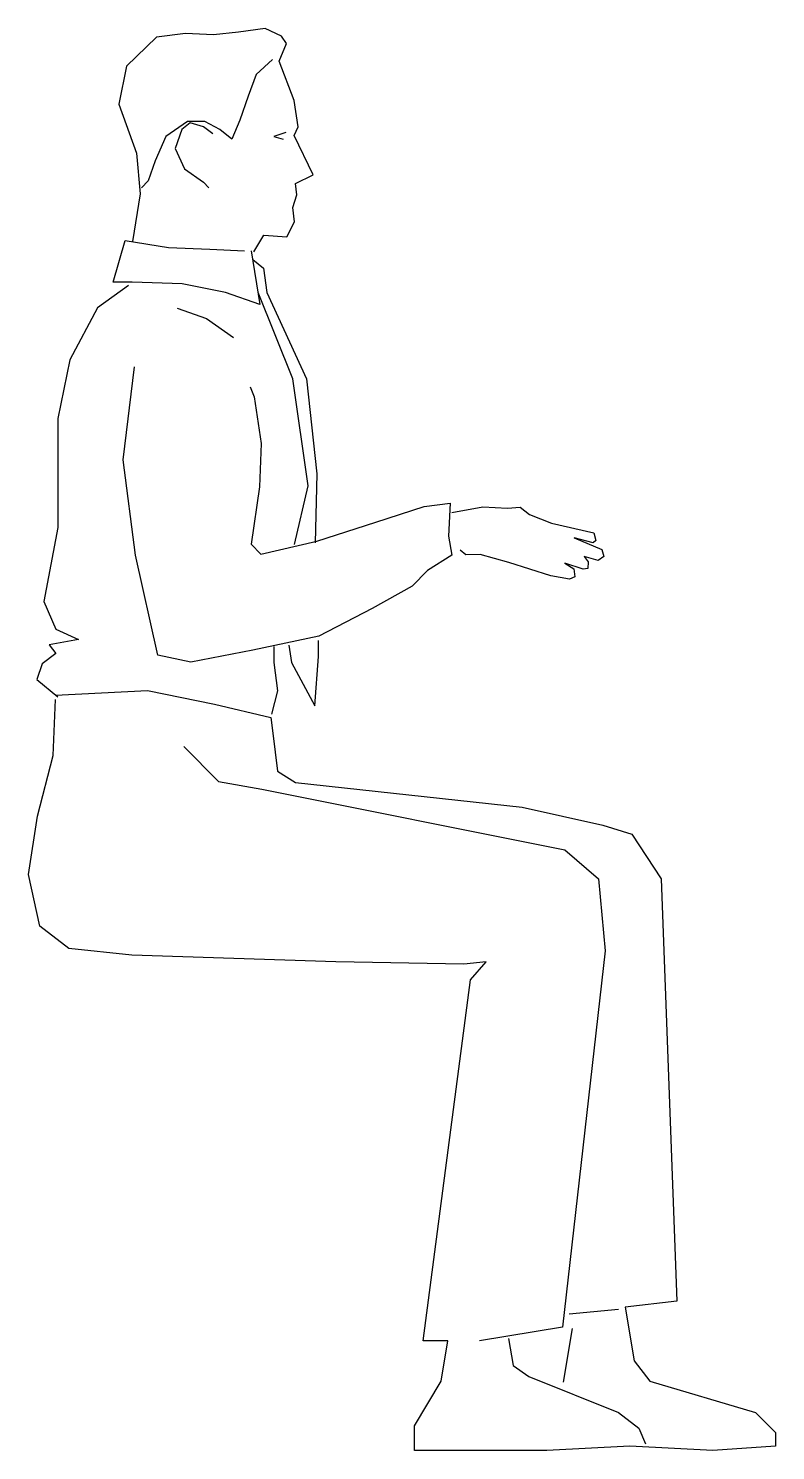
# Model space of a CAD drawing. Header units: millimetres. Extents: x -1623.88 to -1622.98, y 1781.79 to 1783.5.
import ezdxf

# ---------------------------------------------------------------- set-up
doc = ezdxf.new("R2010")
doc.units = ezdxf.units.MM
doc.header["$LTSCALE"] = 10
doc.layers.add('Humanos', color=2, linetype='Continuous')

msp = doc.modelspace()

# ---------------------------------------------------------------- linework, layer by layer
at = {"layer": 'Humanos'}
for points in [[(-1623.6091, 1783.2276), (-1623.5969, 1783.2473), (-1623.5693, 1783.2453), (-1623.5602, 1783.2635), (-1623.5621, 1783.2806), (-1623.5575, 1783.2957), (-1623.5591, 1783.3093), (-1623.5378, 1783.3199), (-1623.5606, 1783.3669), (-1623.556, 1783.3775), (-1623.5606, 1783.4093), (-1623.5788, 1783.4562), (-1623.5697, 1783.4774), (-1623.5757, 1783.4865), (-1623.5954, 1783.4956), (-1623.6273, 1783.491), (-1623.6576, 1783.488), (-1623.6909, 1783.4895), (-1623.7258, 1783.485), (-1623.7621, 1783.4502), (-1623.7712, 1783.4047), (-1623.75, 1783.3457), (-1623.7455, 1783.2972), (-1623.7546, 1783.2397)], [(-1623.5868, 1783.4582), (-1623.6062, 1783.4404), (-1623.6159, 1783.4145), (-1623.6257, 1783.3854), (-1623.6354, 1783.3627), (-1623.65, 1783.3741), (-1623.6678, 1783.3838), (-1623.6888, 1783.3838), (-1623.7148, 1783.366), (-1623.7277, 1783.3368), (-1623.7358, 1783.3125), (-1623.7439, 1783.3044)], [(-1623.6581, 1783.3692), (-1623.6694, 1783.3773), (-1623.6856, 1783.3822), (-1623.6953, 1783.3741), (-1623.7034, 1783.3514), (-1623.6921, 1783.3271), (-1623.6694, 1783.3109), (-1623.6629, 1783.3044)], [(-1623.5706, 1783.3708), (-1623.5851, 1783.366), (-1623.5738, 1783.3627)], [(-1623.6121, 1783.2285), (-1623.6018, 1783.1642), (-1623.6432, 1783.1788), (-1623.6951, 1783.1891), (-1623.7553, 1783.1912), (-1623.7781, 1783.1912), (-1623.7636, 1783.241), (-1623.7117, 1783.2327), (-1623.6619, 1783.2306), (-1623.6204, 1783.2285)], [(-1623.6101, 1783.2181), (-1623.5976, 1783.2078), (-1623.5935, 1783.1788), (-1623.5457, 1783.0751), (-1623.5333, 1782.9611), (-1623.5354, 1782.8782)], [(-1623.7594, 1783.1871), (-1623.7968, 1783.1601), (-1623.83, 1783.0979), (-1623.8445, 1783.0274), (-1623.8445, 1782.8968), (-1623.8611, 1782.8077), (-1623.8466, 1782.7745), (-1623.8196, 1782.7621), (-1623.8549, 1782.7558), (-1623.8466, 1782.7455), (-1623.8632, 1782.733), (-1623.8694, 1782.7144), (-1623.8445, 1782.6936)], [(-1623.5603, 1782.8761), (-1623.5437, 1782.9466), (-1623.5623, 1783.0751), (-1623.6038, 1783.1788)], [(-1623.7012, 1783.1598), (-1623.6659, 1783.1474), (-1623.6336, 1783.1248)], [(-1623.6135, 1783.0654), (-1623.6085, 1783.0533), (-1623.6002, 1782.9973), (-1623.6023, 1782.9455), (-1623.6124, 1782.8765), (-1623.6006, 1782.8646), (-1623.5333, 1782.8802), (-1623.4627, 1782.903), (-1623.4046, 1782.9217), (-1623.3735, 1782.9258), (-1623.3756, 1782.8864), (-1623.3714, 1782.8636), (-1623.4005, 1782.845), (-1623.4192, 1782.8263), (-1623.4669, 1782.7994), (-1623.5312, 1782.7662), (-1623.6101, 1782.7496), (-1623.6847, 1782.7351), (-1623.7242, 1782.7434), (-1623.7513, 1782.8636), (-1623.7659, 1782.9777), (-1623.7523, 1783.0896)], [(-1623.3713, 1782.9145), (-1623.3344, 1782.9213), (-1623.3048, 1782.92), (-1623.2894, 1782.9212), (-1623.2781, 1782.9124), (-1623.2518, 1782.9018), (-1623.2011, 1782.8903), (-1623.1986, 1782.8809), (-1623.2019, 1782.8784), (-1623.2247, 1782.8842), (-1623.1914, 1782.8704), (-1623.1892, 1782.862), (-1623.1957, 1782.8569), (-1623.2128, 1782.862), (-1623.2077, 1782.8555), (-1623.2084, 1782.8475), (-1623.2138, 1782.8466), (-1623.2359, 1782.8538), (-1623.2252, 1782.847), (-1623.2238, 1782.8373), (-1623.2303, 1782.8345), (-1623.2528, 1782.8387), (-1623.303, 1782.8548), (-1623.3375, 1782.8644), (-1623.3548, 1782.8638), (-1623.3613, 1782.8694)], [(-1623.5669, 1782.7553), (-1623.5639, 1782.7346), (-1623.5358, 1782.6828), (-1623.5314, 1782.742), (-1623.5314, 1782.7612)], [(-1623.5876, 1782.6725), (-1623.5802, 1782.7006), (-1623.5847, 1782.7346), (-1623.5847, 1782.7538)], [(-1623.8473, 1782.6956), (-1623.7369, 1782.7009), (-1623.6561, 1782.6848), (-1623.5888, 1782.6687), (-1623.5861, 1782.6498), (-1623.5807, 1782.6041), (-1623.5592, 1782.5906), (-1623.2872, 1782.561), (-1623.1903, 1782.5395), (-1623.1553, 1782.5287), (-1623.1202, 1782.4749), (-1623.1015, 1781.968), (-1623.1633, 1781.9611), (-1623.1526, 1781.8965), (-1623.1337, 1781.8723), (-1623.0071, 1781.8346), (-1622.9829, 1781.8104), (-1622.9829, 1781.7943), (-1623.0583, 1781.7889), (-1623.1579, 1781.7943), (-1623.2576, 1781.7889), (-1623.4164, 1781.7889), (-1623.4164, 1781.8185), (-1623.3841, 1781.8723), (-1623.3761, 1781.9207), (-1623.4057, 1781.9207), (-1623.3491, 1782.3539), (-1623.3303, 1782.3754), (-1623.3572, 1782.3727), (-1623.5107, 1782.3754), (-1623.7557, 1782.3835), (-1623.8311, 1782.3915), (-1623.8661, 1782.4184), (-1623.8796, 1782.4803), (-1623.8688, 1782.5503), (-1623.85, 1782.6229), (-1623.8473, 1782.6902)], [(-1623.693, 1782.6337), (-1623.6514, 1782.5917), (-1623.5996, 1782.5826), (-1623.236, 1782.5099), (-1623.1956, 1782.4749), (-1623.1876, 1782.3888), (-1623.2387, 1781.9368), (-1623.3384, 1781.9207)], [(-1623.2306, 1781.9531), (-1623.1714, 1781.9584)], [(-1623.3034, 1781.9234), (-1623.298, 1781.8911), (-1623.2791, 1781.8777), (-1623.1714, 1781.8346), (-1623.1472, 1781.8158), (-1623.1391, 1781.7969)], [(-1623.2375, 1781.8709), (-1623.2267, 1781.9355)]]:
    msp.add_lwpolyline(points, dxfattribs=at)

doc.saveas('drawing.dxf')
